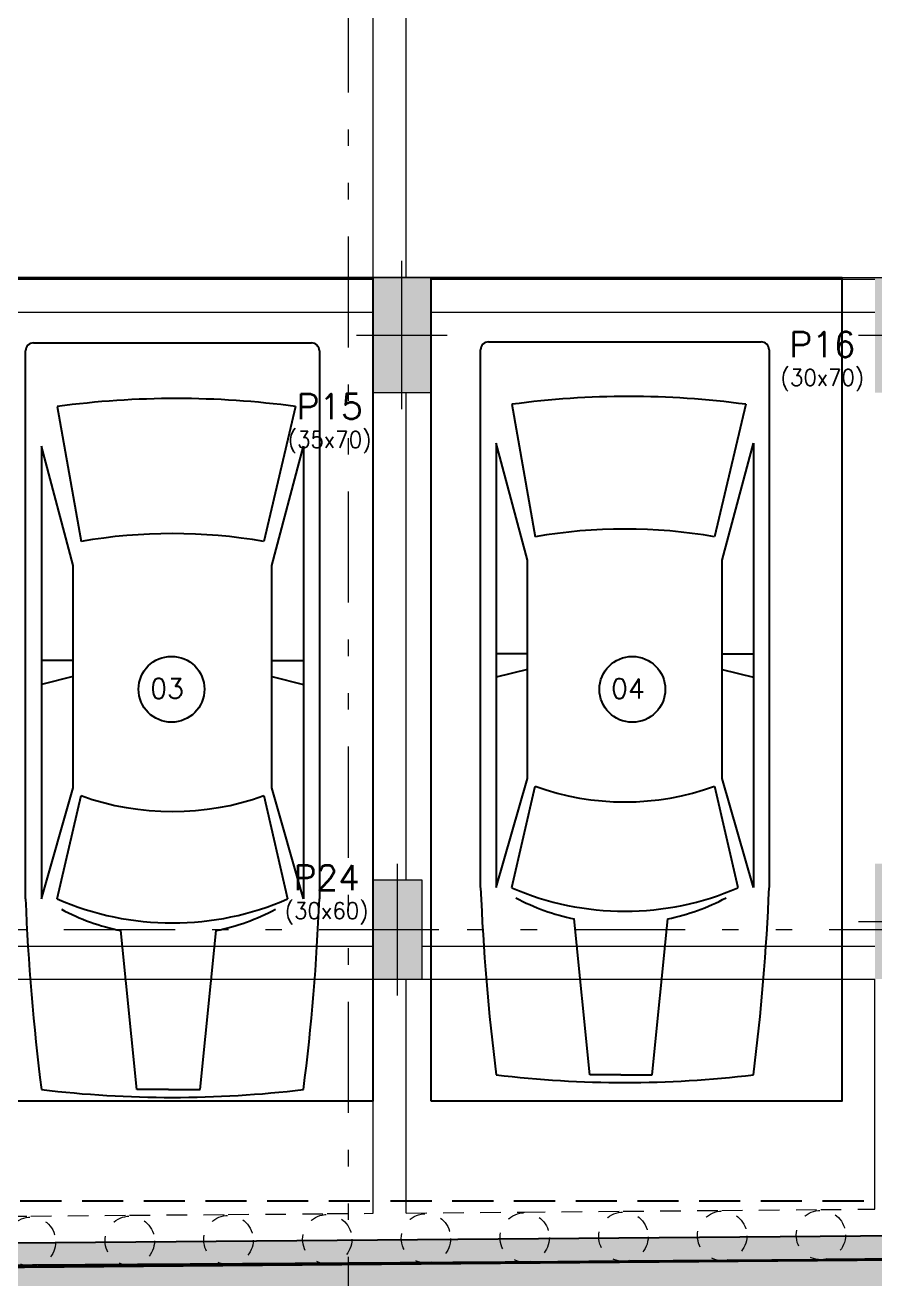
# Model space of a CAD drawing. Header units: metres. Extents: x 219 to 707, y -561 to -17.
# Drawn here: x 349.53 to 354.69, y -86.15 to -78.53 of the extents above; entities that cross this region are included whole.
import ezdxf
from ezdxf.enums import TextEntityAlignment as Align

# ---------------------------------------------------------------- set-up
doc = ezdxf.new("R2010")
doc.units = ezdxf.units.M
for name, pattern in [('CYPE_RAYAPUNTOPUNTO', [0.45, 0.225, -0.075, 0, -0.075, 0, -0.075]), ('DASHED', [0.75, 0.5, -0.25]), ('HIDDEN', [0.375, 0.25, -0.125])]:
    doc.linetypes.add(name, pattern=pattern)
doc.layers.add('4', color=7, linetype='Continuous', true_color=0x8c8c8c)
for name, color, linetype in [('A-Autos', 254, 'Continuous'), ('A-Muros', 4, 'Continuous'), ('A-Proyección', 1, 'HIDDEN'), ('Dr Ejes en bloque', 4, 'Continuous')]:
    doc.layers.add(name, color=color, linetype=linetype)
for name, color, linetype, lineweight in [('COTAS_REPLANTEO', 7, 'CYPE_RAYAPUNTOPUNTO', 0), ('PILAR_DIM', 253, 'Continuous', 0), ('PILAR_EJES', 1, 'Continuous', 0), ('PILAR_HORMIGON', 5, 'Continuous', 20), ('PILAR_REF', 253, 'Continuous', 0), ('VIG_CARAS', 253, 'Continuous', 9)]:
    doc.layers.add(name, color=color, linetype=linetype, lineweight=lineweight)
doc.layers.add('M1-Muro Común 20', color=12, linetype='Continuous', transparency=0.5)
doc.styles.add('CYPETXT', font='romans', dxfattribs={"height": 0.2})
doc.styles.add('T12', font='romans.shx', dxfattribs={"height": 0.12})

# ---------------------------------------------------------------- blocks, each defined once
blk = doc.blocks.new('Auto')
at = {"layer": 'A-Autos', "transparency": 33554483}
for p, q in [((1.25, 0.95), (4.7, 0.95)), ((4.75, 0.9), (4.75, -0.85)), ((4.1, 0.85), (1.25, 0.85)), ((1.25, 0.85), (1.95, 0.65)), ((2.65, 0.65), (2.6, 0.85)), ((2.75, 0.65), (2.75, 0.85)), ((3.35, 0.65), (4.1, 0.85)), ((1.25, 0.75), (1.9, 0.6)), ((4.35, 0.75), (3.5, 0.6)), ((1.95, 0.65), (3.35, 0.65)), ((0.05, 0.25), (1.05, 0.35)), ((0.05, 0.05), (0.05, 0.25)), ((0.05, 0.05), (0.05, -0.15)), ((0.05, -0.15), (1.05, -0.25)), ((1.9, -0.55), (1.25, -0.7)), ((4.35, -0.75), (3.5, -0.55)), ((1.25, -0.8), (1.95, -0.6)), ((1.95, -0.6), (3.35, -0.6)), ((2.65, -0.6), (2.6, -0.8)), ((2.75, -0.6), (2.75, -0.8)), ((3.35, -0.6), (4.1, -0.8)), ((4.1, -0.8), (1.25, -0.8)), ((4.7, -0.9), (1.25, -0.9))]:
    blk.add_line(p, q, dxfattribs=at)
for centre, radius, start, end in [((1.7833, -12.7), 13.6604, 92.23752, 97.28976), ((4.7, 0.9), 0.05, 0, 90), ((6.825, 0.025), 6.825, 173.0572, 186.9428), ((2.3993, 0.0746), 1.3772, 151.86613, 168.4635), ((2.9083, 0.025), 1.8099, 156.38573, 203.61427), ((-1.225, 0), 5.6252, 352.33805, 7.66195), ((3.5, 0.025), 1.7002, 160.23283, 199.76717), ((0.225, 0.025), 3.3251, 350.04193, 9.95807), ((2.3993, 0.0254), 1.3772, 191.5365, 208.13387), ((1.7833, 12.75), 13.6604, 262.71024, 267.76248), ((4.7, -0.85), 0.05, 270, 0)]:
    blk.add_arc(centre, radius, start, end, dxfattribs=at)
blk = doc.blocks.new('A$C3632c70e')
h = blk.add_hatch()
h.set_pattern_fill('AR-CONC', color=256, scale=0.002)
h.set_pattern_definition([(50, (-337.07613, 70.3246), (0.36436934, -0.03187817), [0.0381, -0.4191]), (355, (-337.07613, 70.3246), (-0.07048684, 0.3821137), [0.03048, -0.33528117]), (100.45144, (-337.04576, 70.32194), (0.2938825, 0.3502355), [0.03238, -0.3561805]), (46.1842, (-337.07613, 70.4262), (0.5421581, -0.08408466), [0.05715, -0.62865]), (96.63556, (-337.03095, 70.4192), (0.4748083, 0.49485225), [0.04857005, -0.5342712]), (351.18415, (-337.0761, 70.4262), (0.4748083, 0.49485225), [0.0457199, -0.5029195]), (21, (-337.02533, 70.4008), (0.30322878, -0.2045304), [0.0381, -0.4191]), (326, (-337.02533, 70.4008), (0.12360406, 0.36837593), [0.03048, -0.33528]), (71.45144, (-337.00006, 70.38375), (0.42683284, 0.16384554), [0.03238, -0.35617988]), (37.5, (-337.07613, 70.3246), (0.006177207, 0.16911008), [0, -0.331216, 0, -0.34036, 0, -0.33655]), (7.5, (-337.07613, 70.3246), (0.133639325, 0.20036115), [0, -0.194056, 0, -0.323596, 0, -0.12827]), (327.5, (-337.18941, 70.3246), (0.27118119, -0.01145749), [0, -0.127, 0, -0.39624, 0, -0.52578]), (317.5, (-337.2402, 70.3246), (0.29625836, 0.05085298), [0, -0.1651, 0, -0.263144, 0, -0.37338])])
edge = h.paths.add_edge_path()
edge.add_line((0.0437, -9.9027), (-0.8005, -9.9027))
edge.add_line((-0.8005, -9.9027), (-0.8005, -14.7791))
edge.add_arc((1.1995, -14.7791), 2, 180, 270)
edge.add_line((1.1995, -16.7791), (17.9245, -16.7791))
edge.add_line((17.9245, -16.7791), (17.9249, -15.7048))
edge.add_line((17.9249, -15.7048), (0.0469, -15.8175))
edge.add_line((0.0469, -15.8175), (0.0409, -9.9027))
edge.add_line((0.0409, -9.9027), (0.0437, -9.9027))
blk.add_lwpolyline([(0.0437, -9.9027), (-0.8005, -9.9027), (-0.8005, -14.7791, 0.414214), (1.1995, -16.7791), (17.9245, -16.7791), (17.9249, -15.7048), (0.0469, -15.8175), (0.0409, -9.9027)], format="xyb", close=True)
blk = doc.blocks.new('Ejes del pilar')
at = {"layer": 'PILAR_EJES'}
for p, q in [((0, -0.5), (0, 0.5)), ((-0.5, 0), (0.5, 0))]:
    blk.add_line(p, q, dxfattribs=at)
blk = doc.blocks.new('A$Ce6b0c617')
h = blk.add_hatch(color=252)
h.dxf.hatch_style = 1
h.paths.add_polyline_path([(-17.2, -0.0976), (-16.5, -0.0976), (-16.5, 0.1024), (-17.2, 0.1024)])
h.paths.add_polyline_path([(-12.325, -0.098), (-11.525, -0.098), (-11.525, 0.102), (-12.325, 0.102)])
h.paths.add_polyline_path([(-7.3, -0.2), (-6.6, -0.2), (-6.6, 0.1), (-7.3, 0.1)])
h.paths.add_polyline_path([(-3.1502, -0.1), (-2.4502, -0.1), (-2.4502, 0.1), (-3.1502, 0.1)])
h.paths.add_polyline_path([(-0.35, -0.1), (0.35, -0.1), (0.35, 0.1), (-0.35, 0.1)])
h.paths.add_polyline_path([(-0.3503, -4.0492), (-0.0503, -4.0492), (-0.0503, -3.3492), (-0.3503, -3.3492)])
h.paths.add_polyline_path([(-3.1503, -4.05), (-2.8503, -4.05), (-2.8503, -3.35), (-3.1503, -3.35)])
h.paths.add_polyline_path([(-7.3003, -3.6487), (-6.6003, -3.6487), (-6.6003, -3.3487), (-7.3003, -3.3487)])
h.paths.add_polyline_path([(-12.0503, -3.648), (-11.3503, -3.648), (-11.3503, -3.348), (-12.0503, -3.348)])
h.paths.add_polyline_path([(-17.7003, -3.5987), (-16.9003, -3.5987), (-16.9003, -3.3487), (-17.7003, -3.3487)])
h.paths.add_polyline_path([(-17.2011, -13.8979), (-16.9011, -13.8979), (-16.9011, -13.2979), (-17.2011, -13.2979)])
h.paths.add_polyline_path([(-12.0511, -13.8978), (-11.7511, -13.8978), (-11.7511, -13.2978), (-12.0511, -13.2978)])
h.paths.add_polyline_path([(-12.0508, -10.4358), (-11.7508, -10.4358), (-11.7508, -9.6358), (-12.0508, -9.6358)])
h.paths.add_polyline_path([(-6.8008, -10.3362), (-6.4508, -10.3362), (-6.4508, -9.6362), (-6.8008, -9.6362)])
h.paths.add_polyline_path([(-6.802, -13.8987), (-6.502, -13.8987), (-6.502, -13.2987), (-6.802, -13.2987)])
h.paths.add_polyline_path([(-3.7511, -13.8983), (-3.4511, -13.8983), (-3.4511, -13.1983), (-3.7511, -13.1983)])
h.paths.add_polyline_path([(-3.7508, -10.3364), (-3.4508, -10.3364), (-3.4508, -9.6364), (-3.7508, -9.6364)])
h.paths.add_polyline_path([(0.9002, -13.8987), (1.6002, -13.8987), (1.6002, -13.5987), (0.9002, -13.5987)])
h.paths.add_polyline_path([(6.2989, -13.8998), (6.5989, -13.8998), (6.5989, -13.2998), (6.2989, -13.2998)])
h.paths.add_polyline_path([(6.2992, -10.3373), (6.5992, -10.3373), (6.5992, -9.6373), (6.2992, -9.6373)])
h.paths.add_polyline_path([(-17.7008, -9.9477), (-17.0008, -9.9477), (-17.0008, -9.6477), (-17.7008, -9.6477)])
h.paths.add_polyline_path([(6.2997, -3.5496), (6.5997, -3.5496), (6.5997, -2.8496), (6.2997, -2.8496)])
h.paths.add_polyline_path([(6, -0.2), (6.6, -0.2), (6.6, 0.1), (6, 0.1)])
at = {"layer": 'PILAR_HORMIGON'}
for points in [[(-6.8008, -10.3362), (-6.4508, -10.3362), (-6.4508, -9.6362), (-6.8008, -9.6362), (-6.8008, -10.3362)], [(-6.8008, -10.3362), (-6.4508, -10.3362), (-6.4508, -9.6362), (-6.8008, -9.6362), (-6.8008, -10.3362)], [(-6.802, -13.8987), (-6.502, -13.8987), (-6.502, -13.2987), (-6.802, -13.2987), (-6.802, -13.8987)], [(-6.802, -13.8987), (-6.502, -13.8987), (-6.502, -13.2987), (-6.802, -13.2987), (-6.802, -13.8987)]]:
    blk.add_lwpolyline(points, close=True, dxfattribs=at)
at = {"layer": 'VIG_CARAS'}
for p, q in [((-6.6, -9.6362), (-6.6, -3.5487)), ((-6.6, -9.6362), (-6.6, -3.5487)), ((-6.8, -9.6362), (-6.8, -3.6487)), ((-6.8, -9.6362), (-6.8, -3.6487)), ((-11.7508, -9.6477), (-6.8008, -9.6477)), ((-11.7508, -9.6477), (-6.8008, -9.6477)), ((-6.4508, -9.6477), (-3.7508, -9.6477)), ((-6.4508, -9.6477), (-3.7508, -9.6477)), ((-11.7508, -9.8477), (-6.8008, -9.8477)), ((-11.7508, -9.8477), (-6.8008, -9.8477)), ((-6.4508, -9.8477), (-3.7508, -9.8477)), ((-6.4508, -9.8477), (-3.7508, -9.8477)), ((-6.8, -13.2987), (-6.8, -10.3362)), ((-6.8, -13.2987), (-6.8, -10.3362)), ((-6.6, -13.2987), (-6.6, -10.3362)), ((-6.6, -13.2987), (-6.6, -10.3362)), ((-11.7511, -13.6994), (-6.802, -13.6994)), ((-11.7511, -13.6994), (-6.802, -13.6994)), ((-6.502, -13.6994), (-3.7511, -13.6994)), ((-6.502, -13.6994), (-3.7511, -13.6994)), ((-11.851, -13.8994), (-6.8, -13.8994)), ((-11.851, -13.8994), (-6.8, -13.8994)), ((-6.8, -15.3219), (-6.8, -13.8994)), ((-6.8, -15.3219), (-6.8, -13.8994)), ((-6.6, -13.8994), (-3.7512, -13.8994)), ((-6.6, -15.3203), (-6.6, -13.8994)), ((-6.6, -13.8994), (-3.7512, -13.8994)), ((-6.6, -15.3203), (-6.6, -13.8994)), ((-3.7513, -15.2968), (-3.7512, -13.8994)), ((-3.7513, -15.2968), (-3.7512, -13.8994)), ((-6.44, -15.6189), (-5.9156, -15.6146)), ((-6.44, -15.6189), (-5.9156, -15.6146)), ((-5.8406, -15.614), (-5.315, -15.6097)), ((-5.8406, -15.614), (-5.315, -15.6097)), ((-5.2413, -15.6091), (-4.7143, -15.6047)), ((-5.2413, -15.6091), (-4.7143, -15.6047)), ((-4.642, -15.6042), (-4.1137, -15.5998)), ((-4.642, -15.6042), (-4.1137, -15.5998)), ((-4.0427, -15.5992), (-3.513, -15.5949)), ((-4.0427, -15.5992), (-3.513, -15.5949)), ((-8.8375, -15.6387), (-8.318, -15.6344)), ((-8.8375, -15.6387), (-8.318, -15.6344)), ((-8.2381, -15.6337), (-7.7174, -15.6295)), ((-8.2381, -15.6337), (-7.7174, -15.6295)), ((-7.6387, -15.6288), (-7.1168, -15.6245)), ((-7.6387, -15.6288), (-7.1168, -15.6245)), ((-7.0393, -15.6239), (-6.5162, -15.6196)), ((-7.0393, -15.6239), (-6.5162, -15.6196))]:
    blk.add_line(p, q, dxfattribs=at)
at = {"layer": 'VIG_CARAS', "color": 2, "linetype": 'DASHED', "ltscale": 0.25}
for p, q in [((-5.8806, -15.3143), (-5.2806, -15.3094)), ((-5.8806, -15.3143), (-5.2806, -15.3094)), ((-5.2806, -15.3094), (-4.6806, -15.3045)), ((-5.2806, -15.3094), (-4.6806, -15.3045)), ((-4.6806, -15.3045), (-4.0806, -15.2995)), ((-4.6806, -15.3045), (-4.0806, -15.2995)), ((-4.0806, -15.2995), (-3.7513, -15.2968)), ((-4.0806, -15.2995), (-3.7513, -15.2968)), ((-9.4805, -15.3439), (-8.8805, -15.339)), ((-9.4805, -15.3439), (-8.8805, -15.339)), ((-8.8805, -15.339), (-8.2805, -15.3341)), ((-8.8805, -15.339), (-8.2805, -15.3341)), ((-8.2805, -15.3341), (-7.6805, -15.3291)), ((-8.2805, -15.3341), (-7.6805, -15.3291)), ((-7.6805, -15.3291), (-7.0805, -15.3242)), ((-7.6805, -15.3291), (-7.0805, -15.3242)), ((-7.0805, -15.3242), (-6.8, -15.3219)), ((-7.0805, -15.3242), (-6.8, -15.3219)), ((-6.6, -15.3203), (-5.8806, -15.3143)), ((-6.6, -15.3203), (-5.8806, -15.3143))]:
    blk.add_line(p, q, dxfattribs=at)
at = {"layer": 'VIG_CARAS', "color": 2, "linetype": 'DASHED', "ltscale": 0.15}
for centre in [(-4.6793, -15.4589), (-4.6793, -15.4589), (-4.0794, -15.4538), (-4.0794, -15.4538), (-8.8792, -15.4946), (-8.8792, -15.4946), (-8.2792, -15.4895), (-8.2792, -15.4895), (-7.6792, -15.4844), (-7.6792, -15.4844), (-7.0793, -15.4793), (-7.0793, -15.4793), (-6.4793, -15.4742), (-6.4793, -15.4742), (-5.8793, -15.4691), (-5.8793, -15.4691), (-5.2793, -15.464), (-5.2793, -15.464)]:
    blk.add_circle(centre, 0.15, dxfattribs=at)
at = {"layer": 'PILAR_EJES'}
for p, xscale, yscale in [((-6.6258, -9.9862), 0.55, 0.9000000000000001), ((-6.6258, -9.9862), 0.55, 0.9000000000000001), ((-3.6008, -9.9864), 0.5, 0.9000000000000001), ((-3.6008, -9.9864), 0.5, 0.9000000000000001), ((-3.6011, -13.5483), 0.5, 0.9000000000000001), ((-3.6011, -13.5483), 0.5, 0.9000000000000001), ((-6.652, -13.5987), 0.5, 0.8), ((-6.652, -13.5987), 0.5, 0.8)]:
    blk.add_blockref('Ejes del pilar', p, dxfattribs=dict(at, xscale=xscale, yscale=yscale))
at = {"layer": 'PILAR_DIM', "lineweight": 0, "style": 'CYPETXT', "width": 0.882521}
for s, p, p2 in [('(30x70)', (-4.3243, -10.2943), (-3.8158, -10.2943)), ('(30x70)', (-4.3243, -10.2943), (-3.8158, -10.2943)), ('(35x70)', (-7.3193, -10.6712), (-6.8108, -10.6712)), ('(35x70)', (-7.3193, -10.6712), (-6.8108, -10.6712)), ('(30x60)', (-7.337, -13.5339), (-6.8285, -13.5339)), ('(30x60)', (-7.337, -13.5339), (-6.8285, -13.5339))]:
    blk.add_text(s, height=0.1, dxfattribs=at).set_placement(p, p2, align=Align.FIT)
at = {"layer": 'PILAR_REF', "style": 'CYPETXT'}
for s, width, p, p2 in [('P16', 0.951021, (-4.2715, -10.1202), (-3.8687, -10.1202)), ('P16', 0.951021, (-4.2715, -10.1202), (-3.8687, -10.1202)), ('P15', 0.951021, (-7.2664, -10.497), (-6.8637, -10.497)), ('P15', 0.951021, (-7.2664, -10.497), (-6.8637, -10.497)), ('P24', 0.934902, (-7.2841, -13.3598), (-6.8814, -13.3598)), ('P24', 0.934902, (-7.2841, -13.3598), (-6.8814, -13.3598))]:
    blk.add_text(s, height=0.15333, dxfattribs=dict(at, width=width)).set_placement(p, p2, align=Align.FIT)
blk = doc.blocks.new('DSADADASDAS')
at = {"layer": 'COTAS_REPLANTEO', "ltscale": 3}
for p, q in [((125.7777, 125.9327, -0.525), (125.7777, 146.4778, -0.525)), ((110.0984, 134.1088, -0.525), (141.6696, 134.1088, -0.525)), ((110.0984, 130.1466, -0.525), (141.6696, 130.1466, -0.525))]:
    blk.add_line(p, q, dxfattribs=at)

msp = doc.modelspace()

# ---------------------------------------------------------------- hatches: boundary and pattern name
at = {"layer": 'M1-Muro Común 20', "transparency": 33554687}
h = msp.add_hatch(color=256, dxfattribs=at)
h.dxf.hatch_style = 1
h.paths.add_polyline_path([(341.5462, -84.3268), (341.3962, -84.3268), (341.3955, -85.9639), (341.5738, -86.1422), (355.0009, -86.0295), (355.0009, -84.329), (354.8509, -84.329), (354.8509, -85.8827), (341.6361, -85.9924), (341.5455, -85.9018)])
h.paths.add_polyline_path([(355.2953, -73.926), (355.2953, -73.776), (341.5453, -73.776), (341.5453, -73.926)])

# ---------------------------------------------------------------- linework, layer by layer
at = {"layer": 'A-Autos'}
for points in [[(349.1948, -85.0644), (351.6448, -85.0644), (351.6448, -80.0641), (349.1948, -80.0641)], [(351.9951, -85.0648), (354.4951, -85.0648), (354.4951, -80.0646), (351.9951, -80.0646)], [(351.9951, -85.0648), (354.4951, -85.0648), (354.4951, -80.0646), (351.9951, -80.0646)]]:
    msp.add_lwpolyline(points, close=True, dxfattribs=at)
for centre in [(350.42, -82.5643), (353.2204, -82.5647), (353.2204, -82.5647)]:
    msp.add_circle(centre, 0.2, dxfattribs=at)
at = {"layer": 'A-Muros'}
msp.add_lwpolyline([(341.3956, -85.9638), (341.3964, -84.3268), (341.5464, -84.3268), (341.5457, -85.9017), (341.6363, -85.9924), (354.8511, -85.8827), (354.8511, -84.3289), (355.0011, -84.3289), (355.0011, -86.0294), (341.574, -86.1421)], close=True, dxfattribs=at)
at = {"layer": 'A-Proyección'}
msp.add_lwpolyline([(355.3959, -73.776), (355.3959, -70.326), (365.0456, -70.326), (365.0456, -73.7429), (365.5456, -73.743), (365.5448, -80.2505), (365.0451, -80.251), (365.0445, -84.3258), (365.0445, -85.696), (361.3704, -85.696), (361.3705, -84.3257), (355.0011, -84.3239), (355.0011, -85.6739), (346.3945, -85.6739), (346.3945, -84.3238), (341.2445, -84.3239), (341.2445, -80.3237), (340.7448, -80.3237), (340.7456, -77.0949), (339.2254, -77.0951), (339.2254, -73.7039), (341.2259, -73.7039), (341.2456, -70.3237)], dxfattribs=at)
at = {"layer": 'Defpoints', "linetype": 'Continuous'}
msp.add_lwpolyline([(341.574, -86.1421), (370.7309, -85.8974), (370.4955, -70.326), (337.0761, -70.3246), (337.123, -81.6919), (341.574, -86.1421)], dxfattribs=at)

# ---------------------------------------------------------------- block references
msp.add_blockref('A$Ce6b0c617', (358.4456, -70.426))
at = {"layer": '4'}
msp.add_blockref('A$C3632c70e', (337.0761, -70.3246), dxfattribs=at)
at = {"layer": 'A-Autos', "rotation": 90}
for p, xscale, yscale, zscale in [((350.4498, -85.044), 0.964977625770019, 0.964977625770019, 0.964977625770019), ((353.1985, -84.9538), 0.9473394831090339, 0.9473394831090339, 0.9473394831090339), ((353.1985, -84.9538), 0.9473394831090339, 0.9473394831090339, 0.9473394831090339)]:
    msp.add_blockref('Auto', p, dxfattribs=dict(at, xscale=xscale, yscale=yscale, zscale=zscale))
at = {"layer": 'Dr Ejes en bloque'}
msp.add_blockref('DSADADASDAS', (225.7179, -214.1705, 0.525), dxfattribs=at)

# ---------------------------------------------------------------- texts
at = {"layer": 'A-Autos', "style": 'T12'}
for s, p in [('03', (350.2902, -82.6195)), ('04', (353.0906, -82.6199)), ('04', (353.0906, -82.6199))]:
    msp.add_text(s, height=0.12, dxfattribs=at).set_placement(p)

doc.saveas('drawing.dxf')
